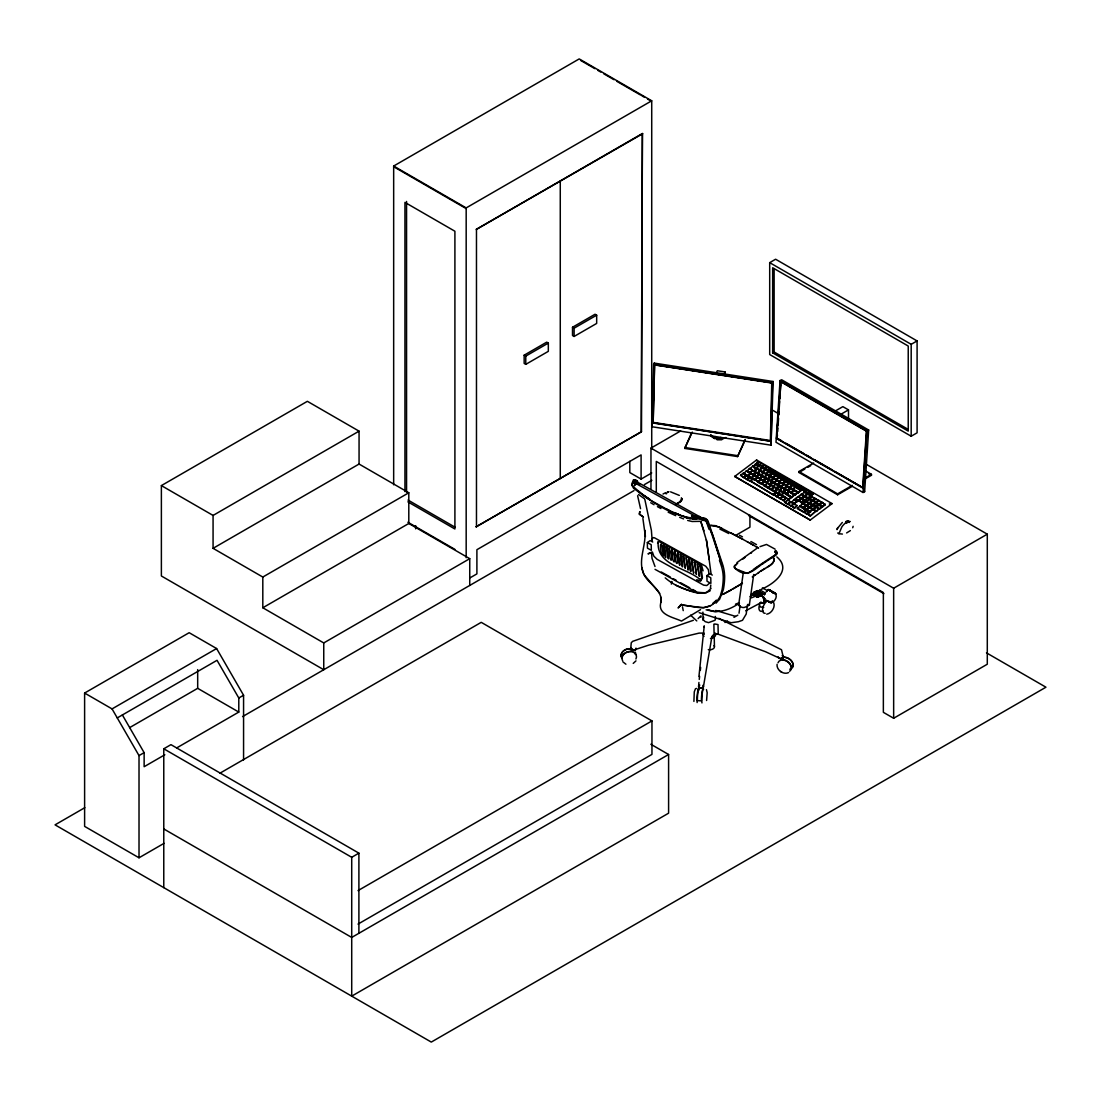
<?xml version="1.0" encoding="UTF-8"?>
<svg xmlns="http://www.w3.org/2000/svg" width="1101" height="1101" viewBox="0 0 1101 1101"><rect width="100%" height="100%" fill="white"/><g stroke="black" fill="none" stroke-linecap="round" stroke-linejoin="round"><path stroke-width="1.5" d="M641.181 431.537L642.406 133.51L641.498 431.716L476.155 526.801L641.498 431.716M682.469 606.802L683.226 610.628M653.65 364.238L652.164 426.789L771.044 445.176L773.108 381.496L654.242 363.11L653.65 364.238L772.53 382.625L773.108 381.496M652.7 422.949L654.2 364.472L772.186 382.721L770.7 441.198L652.7 422.949L654.242 363.11M654.517 365.147L653.154 422.619L654.627 364.926L771.746 383.038L770.383 440.51L653.265 422.399M771.044 445.176L772.53 382.625M698.915 682.455L698.612 686.198M631.313 648.255L631.203 649.907L632.552 651.035L629.043 651.489A7.404 5.698 -17 0 0 621.872 658.219L621.115 655.728A7.404 5.698 -17 0 1 628.079 649.012L631.781 648.53M763.406 598.765L763.186 597.981L765.209 599.109L763.048 597.127M780.045 380.561L775.999 442.258L863.019 492.491L864.629 491.72L868.675 430.023L781.655 379.776L780.045 380.561L867.065 430.794L863.019 492.491M863.28 488.293L776.577 438.583L780.664 380.974M780.967 381.552L776.577 438.583M777.457 434.895L776.921 438.391L862.978 487.729M777.678 431.564L777.898 428.234M778.118 424.89L778.558 418.229M778.779 414.884L778.999 411.554M779.219 408.223L779.646 401.548M779.866 398.218L780.086 394.887M780.306 391.543L780.747 384.882M862.661 487.881L866.377 431.193L868.675 430.023M862.95 488.459L866.721 431L780.348 381.125M630.763 647.994L631.258 642.778L632.648 641.346L693.369 620.29M698.929 676.551L704.241 625.863L704.268 627.364M777.072 664.33C776.343 669.986 783.499 675.174 788.633 672.573M699.259 679.413L699.603 676.413M753.703 574.488L749.396 604.655M710.434 588.058L710.792 585.044M700.305 670.44L700.649 667.467M842.416 534.068L838.934 533.696L841.962 526.705A16.928 7.748 -68.6 0 1 846.408 522.356L848.073 521.489M739.019 613.202L740.092 605.674M747.607 604.435L746.189 614.097L742.473 620.303L738.344 621.735L731.078 622.726L699.149 612.679M749.148 604.188A1.596 0.812 8.4 0 1 749.162 605.055A21.992 11.271 8.4 0 1 743.932 607.532L742.253 607.422A9.235 4.721 8.4 0 1 738.592 605.316L743.395 571.983M706.594 700.484L707.172 692.694L706.443 689.625M703.649 617.289L703.264 619.725L705.135 621.625L708.549 622.643L714.728 620.372M671.362 584.122L671.816 581.479L671.527 582.966M702.41 520.429L702.878 518.488L633.46 479.967L632.814 481.811L702.933 520.36A10.611 6.056 -63.9 0 1 706.636 522.383L709.044 529.32M852.725 527.723L853.137 526.319M660.972 597.237L661.247 602.412M837.476 528.342L842.334 522.466M837.421 528.521L837.049 529.622L837.723 527.627M652.026 539.311L653.099 537.605L654.572 537.852L705.796 566.272L708.356 569.657L709.099 574.557M845.582 522.851C845.54 519.232 851.472 521.695 847.068 522.424C844.206 523.292 849.683 519.411 849.215 522.493M846.586 523.278L846.903 522.562M635.566 654.531L634.644 652.907M715.911 373.803L717.329 370.748L725.036 371.932L725.036 375.29M745.143 440.276L737.574 456.585L684.739 448.41L691.621 432.652M684.739 448.41L692.309 432.101M723.618 374.987L725.036 371.932M737.574 456.585L745.143 439.34M635.786 482.83L634.327 485.706L637.094 482.747M772.186 382.721L654.077 364.692M770.7 441.198L652.824 422.715M639.626 511.882L639.53 514.236L643.039 516.699M762.374 595.063L761.644 595.49M738.358 604.766L738.578 604.449A21.992 11.258 8.4 0 1 739.129 604.064M635.951 660.875L633.226 663.394M634.823 481.316L631.685 485.128C651.228 502.868 677.597 520.69 705.135 518.378M736.376 564.304L734.587 566.038L734.601 567.965C746.574 578.878 752.726 570.827 763.117 563.354M681.547 604.243L678.106 607.972L681.395 604.463M716.379 600.458C707.764 612.872 692.061 605.399 680.487 604.876L703.553 607.793L710.489 605.605M640.08 511.593L639.186 514.057L643.411 517.167M716.297 600.224L712.622 603.802L714.742 601.986M711.012 588.457L706.36 592.737C691.648 592.93 676.454 587.59 665.224 577.874M709.223 583.461L706.828 585.526L703.649 585.14L657.104 559.322L653.829 556.115L652.37 551.973M756.69 567.414L755.74 568.13M736.913 562.625L756.58 548.573M766.062 591.966L767.08 591.251M734.725 476.444L756.58 459.998L832.095 503.611L810.24 520.057L734.725 476.444L810.24 520.057M746.877 479.527L743.904 477.146L746.877 479.527L749.423 476.816L746.547 475.164L743.547 477.614L740.574 475.219L743.216 473.237L746.189 475.618M743.67 472.893L748.019 476.072L743.767 473.623L746.313 470.911L767.232 482.981L764.686 485.692M746.863 471.297L749.409 468.572L769.048 480.587L766.076 478.192L763.53 480.917L766.172 478.921M749.96 468.957L752.506 466.246L798.28 492.739L800.922 490.757L795.596 487.014L793.05 489.725M755.699 464.65L753.056 466.631L755.589 463.92L758.575 466.301L755.589 463.92M756.731 463.053L758.328 461.856L761.204 463.521L759.704 465.448L756.731 463.053L759.704 465.448M756.841 463.782L758.328 461.856M743.547 477.614L746.079 474.889M749.74 472.948L752.272 470.237L752.382 470.967M755.933 468.283L758.465 465.572M759.607 464.718L761.204 463.521M750.098 472.48L752.74 470.499L755.713 472.893L753.07 474.875L750.098 472.48L750.194 473.21M756.387 468.558L758.933 465.833L761.906 468.228M747.923 475.343L750.565 473.361L750.662 474.091L746.313 470.911M754.116 470.691L756.759 468.696L754.213 471.421L749.864 468.228M748.377 475.618L751.02 473.623L753.992 476.017L753.896 475.288L751.364 477.999L748.377 475.618L751.254 477.27M754.57 470.953L757.213 468.971L754.68 471.682L754.57 470.953L757.543 473.347L760.089 470.622L757.447 472.618M761.906 466.04L763.502 464.842L766.31 466.466L764.81 468.393L761.906 466.04L764.81 468.393M762.016 466.769L763.502 464.842M746.781 478.811L749.423 476.816M752.974 474.146L755.603 472.164L755.713 472.893M759.263 470.21L761.796 467.498M747.235 479.073L750.208 481.454L747.235 479.073L749.877 477.077L752.85 479.472L749.877 477.077M756.167 473.155L753.538 475.137L756.07 472.425L759.043 474.806L758.947 474.077L756.401 476.802L759.401 474.352L756.869 477.063L756.759 476.334L759.745 478.729L762.277 476.004L759.635 477.999M759.731 470.485L762.264 467.76L765.236 470.155M747.345 479.802L749.987 477.806M751.818 478.261L754.35 475.549L754.46 476.279M758.011 473.609L760.543 470.898L763.53 473.279L763.42 472.549L760.887 475.26M764.713 467.664L766.31 466.466M765.154 467.925L766.75 466.728L769.558 468.338L768.058 470.265L765.154 467.925L768.058 470.265M765.264 468.654L766.75 466.728M750.111 480.724L752.754 478.742M763.062 472.398L762.952 471.682L765.924 474.063L768.567 472.081L765.594 469.687L762.594 472.136L765.14 469.425M750.469 480.999L753.208 478.935L776.191 492.202L773.549 494.996L750.469 480.999L773.549 494.996M754.584 479.196L757.227 477.215L754.694 479.926L751.722 477.545M767.961 469.535L769.558 468.338M758.025 481.853L760.557 479.128L758.025 481.853L755.052 479.458L757.694 477.476L757.791 478.206M761.341 475.536L763.874 472.811L766.86 475.205L766.75 474.476L764.218 477.187M768.402 469.797L769.998 468.599L772.806 470.223L771.319 472.15L768.402 469.797L771.319 472.15M765.828 473.334L768.47 471.352M760.089 478.261L762.732 476.279L765.718 478.66L763.076 480.642L760.089 478.261L760.199 478.99M766.282 473.595L768.925 471.613L771.897 473.994L769.269 475.99L766.282 473.595L766.392 474.325L768.925 471.613M771.209 471.421L772.806 470.223M758.383 481.385L761.025 479.403L763.998 481.784L763.888 481.054L761.355 483.779L758.383 481.385L761.259 483.05M764.672 477.462L767.218 474.737L770.191 477.132L770.081 476.403L767.548 479.114L770.549 476.664L773.521 479.045L770.879 481.041L767.906 478.646L768.003 479.375L770.645 477.394M771.663 471.668L773.246 470.471L776.054 472.095L774.567 474.022L771.663 471.668L774.567 474.022M771.76 472.398L773.246 470.471M762.965 479.912L765.608 477.93L765.718 478.66M769.159 475.26L771.801 473.265M772.255 473.54L769.723 476.251L772.255 473.54L775.242 475.921M774.457 473.292L776.054 472.095M761.823 484.041L764.355 481.33L764.452 482.059M783.1 476.829L780.196 474.49L778.256 476.155L775.462 474.545L776.948 472.618L779.852 474.958L776.948 472.618M775.462 474.545L777.058 473.334M766.406 482.568L768.938 479.857M772.599 477.917L775.132 475.192M766.86 482.844L769.406 480.119L782.371 488.28L779.398 485.899L776.866 488.61L779.508 486.628M773.053 478.178L775.599 475.467L778.572 477.848M770.783 480.311L773.425 478.329L773.521 479.045M783.995 493.331L771.017 485.169L768.03 487.619L765.044 485.238L767.686 483.243L770.659 485.637M771.347 481.302L773.879 478.591L776.852 480.972L776.755 480.242L774.209 482.967L777.21 480.518L780.182 482.899L777.554 484.894L774.567 482.499L774.677 483.229M778.256 476.155L779.756 474.228M786.348 478.715L783.444 476.361L781.517 478.027L778.71 476.416L780.196 474.49M769.64 483.766L772.269 481.784L769.737 484.495L766.764 482.114M775.93 479.83L778.462 477.118M772.833 482.775L770.205 484.757L772.737 482.045L775.71 484.426L775.613 483.697L773.067 486.422L776.067 483.972L779.04 486.353L776.398 488.349L773.425 485.954L773.535 486.683M776.384 480.105L778.93 477.38L781.903 479.775M768.03 487.619L770.562 484.908M781.517 478.027L783.004 476.1M779.26 481.756L781.793 479.045M779.618 481.302L782.26 479.307L785.233 481.701L782.591 483.683L779.618 481.302L779.728 482.032M771.25 488.816L773.893 486.835L771.361 489.546L768.374 487.165L771.361 489.546M777.444 484.165L780.086 482.169L780.182 482.899M780.65 483.16L778.008 485.156L780.54 482.431L783.527 484.825L783.417 484.096L780.884 486.807L783.884 484.357L781.338 487.082L781.242 486.353L784.215 488.734L786.747 486.023L784.105 488.004M784.655 479.183L781.861 477.559L784.765 479.912L786.252 477.985M785.109 479.444L786.706 478.247L789.5 479.857L788.013 481.784L785.109 479.444L788.013 481.784M776.301 487.619L778.944 485.624L779.04 486.353M782.494 482.954L785.137 480.972M785.701 481.963L783.059 483.945L785.591 481.233L788.564 483.628L785.591 481.233M774.581 490.743L777.223 488.761L777.334 489.491L774.347 487.096L771.718 489.078L774.691 491.473L777.691 489.023L775.145 491.734L778.022 493.399L775.049 491.005L775.145 491.734M787.903 481.054L789.5 479.857M788.811 481.577L790.394 480.38L793.202 481.99L791.715 483.917L788.811 481.577L791.715 483.917M779.742 490.262L782.274 487.55M785.935 485.61L788.467 482.899M788.908 482.307L790.394 480.38M773.439 494.266L776.191 492.202M773.907 494.459L776.549 492.477L779.412 494.143L776.879 496.854L773.907 494.459L776.879 496.854M780.1 489.807L782.728 487.812L785.715 490.206L783.072 492.188L780.1 489.807L780.196 490.537M786.389 485.871L788.922 483.16L791.908 485.541M774.003 495.189L776.549 492.477M777.925 492.67L780.554 490.674L780.664 491.404M778.379 492.931L781.352 495.326L778.379 492.931L781.022 490.95L781.118 491.679M784.573 488.28L787.215 486.284L790.188 488.679L787.545 490.661L784.573 488.28L784.669 488.995L787.311 487.014M791.605 483.188L793.202 481.99M792.059 483.449L793.642 482.252L796.45 483.876L794.963 485.802L792.059 483.449L794.963 485.802M776.769 496.124L779.412 494.143M782.962 491.459L785.605 489.477M789.266 487.537L791.798 484.812M777.237 496.386L780.21 498.781L777.237 496.386L779.88 494.404L782.852 496.785M786.073 489.739L783.527 492.464L786.073 489.739L795.183 495.078L797.73 492.353L795.183 495.078M789.72 487.798L792.266 485.087L795.239 487.468M781.256 494.597L783.898 492.601M787.449 489.931L790.078 487.949L790.188 488.679M781.71 494.858L784.352 492.876L791.536 497.019L789.004 499.73L781.71 494.858L789.004 499.73M788.013 490.922L790.546 488.211L793.518 490.592L793.422 489.862L790.876 492.587M794.853 485.073L796.45 483.876M795.307 485.321L796.904 484.123L799.698 485.747L798.211 487.674L795.307 485.321L798.211 487.674M780.114 498.051L782.742 496.056M786.293 493.386L788.935 491.404L786.403 494.115L783.43 491.734M792.596 489.463L795.128 486.738M780.568 498.313L783.21 496.331L786.086 497.982L783.54 500.707L780.568 498.313L783.54 500.707M786.761 493.661L789.403 491.665L786.857 494.377L786.761 493.661L792.087 497.404L794.633 494.693L791.991 496.675M791.344 492.849L793.876 490.138L797.826 493.083M798.101 486.945L799.698 485.747M798.555 487.206L800.152 486.009L802.946 487.619L801.459 489.546L798.555 487.206L801.459 489.546M798.652 487.936L800.152 486.009M783.444 499.978L786.086 497.982M801.349 488.816L802.946 487.619M784.944 502.056L787.587 500.06L790.449 501.726L787.917 504.437L784.944 502.056L787.917 504.437M788.894 499.001L791.536 497.019M798.28 492.739L800.826 490.028M802.257 489.339L803.84 488.142L806.648 489.752L805.161 491.679L802.257 489.339L805.161 491.679M785.041 502.785L787.587 500.06M802.354 490.069L803.84 488.142M787.821 503.707L790.449 501.726M805.051 490.95L806.648 489.752M788.275 503.969L791.247 506.364L788.275 503.969L790.917 501.987L793.89 504.368M791.481 502.373L794.014 499.661L796.89 501.313L794.344 504.038M795.376 498.629L798.019 496.647L800.895 498.299L798.349 501.01L795.376 498.629L798.349 501.01M801.115 494.308L798.583 497.033L801.115 494.308L807.873 498.285L810.515 496.29L807.542 493.909L805.01 496.62M801.679 494.693L804.212 491.982L807.184 494.363M805.505 491.211L807.102 490.014L809.896 491.638L808.409 493.565L805.505 491.211L808.409 493.565M795.486 499.359L798.019 496.647M791.151 505.634L793.793 503.652M794.358 504.643L794.248 503.308L796.89 501.313M798.253 500.294L800.895 498.299M801.349 497.955L803.991 495.973L801.445 498.684L798.473 496.303M804.542 496.358L807.088 493.647M808.299 492.835L809.896 491.638M791.605 505.896L794.248 503.914L797.124 505.565L794.578 508.29L791.605 505.896L794.578 508.29M801.693 502.937L804.225 500.226L801.693 502.937L798.707 500.556L801.349 498.56L804.776 500.611L807.322 497.9L804.776 500.611M801.913 498.959L804.446 496.234L804.556 496.964M808.753 493.097L810.35 491.886L813.144 493.509L811.657 495.436L808.753 493.097L811.657 495.436M798.817 501.285L801.349 498.56M794.482 507.561L797.124 505.565M807.873 498.285L810.419 495.56M811.547 494.707L813.144 493.509M806.882 514.167L803.895 511.786L806.882 514.167L809.414 511.456L806.538 509.791L803.537 512.24L797.33 508.662L799.877 505.951L806.18 510.258L801.225 507.396M803.303 507.988L805.836 505.276L803.303 507.988L800.331 505.607L802.973 503.625L809.276 507.933M806.07 501.285L803.524 504.01L806.07 501.285L812.373 505.607M809.166 498.959L806.62 501.671L809.166 498.959L822.598 506.777L825.227 504.795L822.254 502.4L819.722 505.111M809.62 498.615L812.263 496.634L815.235 499.014L812.593 500.996L809.62 498.615L809.717 499.345L812.263 496.634M806.634 509.914L803.771 508.263L808.932 502.951L806.4 505.662M809.4 502.606L812.029 500.611L809.496 503.336L806.524 500.941M812.483 500.281L815.125 498.285M803.771 508.263L806.304 505.538M806.758 505.194L809.4 503.212L806.868 505.923L806.758 505.194L809.634 506.859L809.744 508.194M809.854 502.868L812.497 500.886L809.964 503.597L809.854 502.868L812.731 504.533L812.841 505.868M815.69 499.276L813.047 501.272L815.593 498.547L818.566 500.941L815.593 498.547M803.537 512.24L806.083 509.529M809.51 512.185L806.648 510.52L806.538 509.185L809.18 507.203M809.634 506.859L812.277 504.877M812.731 504.533L815.373 502.538L815.469 503.267M815.924 502.923L818.47 500.212M806.992 509.46L809.978 511.841L806.992 509.46L809.634 507.465L812.607 509.859M810.198 507.85L818.924 500.473L821.897 502.868L818.924 500.473M804.005 512.515L806.648 510.52M815.827 502.813L813.295 505.524L813.185 504.795L816.061 506.446L816.171 507.795M806.772 513.438L809.414 511.456M809.868 511.112L812.51 509.13M813.075 510.121L812.965 508.786L815.607 506.79L813.061 509.515M816.061 506.446L818.704 504.464L816.158 507.176M812.731 505.139L819.502 509.102L822.13 507.121L819.268 505.455L819.158 504.12L821.8 502.139M810.212 516.094L815.841 511.043L810.212 516.094L807.226 513.713L812.965 509.391L816.405 511.442L818.938 508.717L816.405 511.442M813.529 509.777L816.061 507.066M816.625 507.451L819.158 504.726M807.336 514.442L810.776 511.841M819.502 509.102L822.034 506.391L822.13 507.121M822.598 506.777L825.131 504.065M846.917 522.548L845.94 522.122L848.059 521.2M850.385 530.613L846.614 532.939M767.067 600.623L764.7 602.316L763.819 601.022M752.286 570.579L747.373 573.387L739.349 570.304M647.347 542.559L651.214 544.706L651.324 550.321L647.443 548.174L647.347 542.559L650.154 540.605L652.742 542.036M706.897 575.617L710.778 577.764L710.888 583.379L707.007 581.232L706.897 575.617L709.718 573.649L712.306 575.08M767.177 566.987C770.452 565.364 777.499 560.409 772.558 556.748M765.154 568.336L760.901 571.185M776.026 554.876L777.251 553.404L776.907 552.151M758.245 572.947C762.511 568.419 778.159 564.799 772.751 556.858M700.525 609.651L681.478 621.074C674.142 617.523 658.026 614.964 660.614 603.458C663.697 591.361 651.021 585.471 645.392 576.979C635.965 562.473 646.879 545.917 644.814 530.324M754.722 575.286L758.85 572.548M761.231 589.324C773.907 584.039 792.39 569.905 776.824 556.9M752.244 576.924L755.245 574.942M681.065 500.859L682.152 499.372L681.299 497.941L682.235 499.345L680.955 500.872M757.116 592.035L750.056 596.618M750.689 553.308L751.57 552.757M773.865 556.143L777.278 553.28L776.659 551.835M742.446 583.241L723.247 594.347M742.033 583.53L733.252 588.87M739.459 603.114C730.555 609.197 718.953 614.138 708.273 609.706M393.663 484.798L393.663 166.045L579.209 58.917L651.723 100.797L651.723 448.96M393.663 166.045L466.177 207.91L651.723 100.797M642.406 133.51L476.155 229.49L642.736 133.689M469.742 585.443L469.742 558.661L323.749 642.943L323.749 669.725L161.379 575.988L161.379 485.596L307.372 401.315L359.064 431.152L359.064 464.044L213.071 548.326L213.071 515.433L359.064 431.152M524.159 355.183L546.715 342.15L548.326 343.085L548.326 351.343L525.769 364.362L524.159 363.426L524.159 355.183L525.769 356.105L548.326 343.085M572.506 327.272L595.063 314.239L596.673 315.175L596.673 323.433L574.116 336.452L572.506 335.516L572.506 327.272L574.116 328.194L596.673 315.175M769.695 262.644L775.599 259.23L917.092 340.925L917.092 432.817L911.188 436.23L769.695 354.536L769.695 262.644L911.188 344.324L917.092 340.925M262.809 577.048L408.801 492.766L408.801 523.484L262.809 607.766L262.809 577.048L213.071 548.326M164.049 843.338L139.015 857.789L84.612 826.383L84.612 693.052L189.166 632.703L216.608 648.544L243.569 695.24L243.569 759.965M84.612 693.052L112.054 708.906L216.608 648.544M117.257 717.921L217.035 660.311L238.793 697.993L238.793 712.072L176.669 747.937M772.654 352.843L908.229 431.11L908.229 346.031L772.654 267.749L772.654 352.843L774.127 351.99L908.242 429.418M129.657 727.61L197.685 688.331L238.793 712.072M650.966 489.174L650.966 448.107L680.693 430.945M139.015 857.789L139.015 755.603L144.135 752.644L122.376 714.962M238.793 697.993L243.569 695.24M163.774 887.626L163.774 748.79L170.958 744.648L358.898 853.151L358.898 933.304M470.196 577.75L476.898 573.882L476.898 549.702L641.099 454.906L641.099 479.086L651.723 472.948M164.833 754.763L144.135 766.723L144.135 752.644M84.818 807.68L55.05 824.855L431.289 1042.083L1045.95 687.203L986.468 652.865M242.578 716.6L633.997 490.606M644.415 484.591L651.861 480.297M834.558 411.43L842.857 406.641L848.499 409.889L848.499 418.27M840.201 414.678L848.499 409.889M219.952 773.191L481.233 622.34L651.957 720.907L651.957 754.391L358.018 924.097M852.325 486.298L837.613 494.789L798.941 472.467L798.941 471.531L813.653 463.039M798.941 472.467L804.831 469.067M807.762 467.361L810.708 465.668M736.555 534.893L749.932 527.173L749.932 515.199M798.941 471.531L837.613 493.867L852.325 485.362M865.565 477.724L871.455 474.325L871.455 475.26L865.565 478.66M731.05 590.164L721.086 595.09M724.953 622.505L727.527 621.019M163.774 748.79L351.714 857.294L358.898 853.151M358.018 890.613L651.957 720.907M650.966 448.107L893.654 588.237L987.294 534.178L987.294 664.22L893.654 718.265L883.36 712.333L883.36 592.531L656.292 461.429L656.292 492.243M351.714 857.294L351.714 996.144L668.596 813.185L668.596 754.502L351.714 937.446L163.774 828.943M733.968 617.344L737.821 615.156M745.68 610.794L761.479 602.412L762.374 603.21L763.97 602.054A2.34 1.459 -1.1 0 0 764.534 601.256A2.477 1.541 -1.1 0 0 763.722 599.949M760.02 546.633L766.489 544.445L775.104 549.138M763.695 607.463L760.282 606.94A1.982 1.239 -1.1 0 1 760.392 606.183M663.008 494.019L665.733 492.642M698.089 618.638L700.91 615.872L700.938 617.234M710.255 590.742C699.163 597.251 686.102 589.021 675.615 585.182M712.98 636.612L711.59 637.286L712.361 636.97M699.809 685.111C694.662 688.235 706.374 689.487 702.851 685.345M666.05 493.854L666.779 493.523M754.873 591.829L760.282 594.994L754.639 591.815M759.552 589.792L765.112 592.889M758.231 596.852L757.419 597.32L751.488 594.1M760.626 595.82L758.782 596.742M735.454 604.215L738.303 603.073M751.171 597.939L755.465 596.219M651.448 552.509L648.007 553.872L651.462 552.344L652.026 558.386L654.999 566.492M713.792 436.987L715.182 436.519M696.506 688.428L695.46 688.786L694.277 691.868L693.905 701.42M769.379 589.985L775.751 593.645L768.539 589.668M711.053 435.06L715.086 438.102L723.742 438.473M848.541 521.406L850.302 521.53M766.75 614.165C772.255 613.45 776.866 604.71 772.255 600.761M632.814 481.811L633.309 481.715A10.611 5.23 -58.2 0 1 633.736 481.688M719.627 611.041L715.155 611.771L706.126 609.83M829.342 503.969L832.095 503.611M700.938 521.337L692.089 521.489L687.657 520.443M717.178 438.597L721.65 438.597M717.054 439.781L721.774 439.781M769.668 590.274L775.971 594.003M696.259 515.984L691.469 515.956L697.126 516.149M692.474 519.163L695.708 519.287M684.739 447.474L737.574 455.649M670.605 491.858L679.317 495.395M715.76 610.463L735.385 616.312M685.056 517.195L689.9 518.695M682.895 516.149L690.368 518.571M760.378 602.798C762.002 604.174 766.461 602.178 763.86 600.32M676.042 513.575L680.556 515.378M679.634 517.305L683.597 518.901M625.905 664.206L622.96 661.921M711.053 435.432L715.086 438.102M710.613 435.501L714.852 438.707M675.725 515.653L668.156 512.199M675.519 513.094L679.909 515.185M772.985 591.994L775.021 593.122M721.843 528.329L715.265 525.631L710.434 525.356L719.022 526.939L742.872 539.297M772.599 591.925L774.622 593.04M768.87 589.572L775.462 593.37M730.803 532.829L747.896 542.077M667.11 509.254L670.027 510.781M771.085 590.92L769.241 589.709M757.571 590.659L763.076 593.659M762.594 593.866L757.034 590.769M756.057 594.058L758.85 595.613L753.277 592.517M739.418 535.224L742.459 536.861M657.435 506.653L660.93 508.538M774.113 593.301C779.522 594.898 773.301 605.495 769.186 601.573L771.223 602.701L766.599 600.458M750.937 541.527L756.483 544.61M747.221 541.706L758.025 547.775M768.113 589.682L770.149 590.81L768.003 589.558M762.415 587.851L767.493 590.673M757.103 590.865L762.663 593.948M756.621 591.072L762.181 594.155L756.552 590.976M755.671 591.485L761.231 594.568L755.603 591.388M755.19 591.691L760.75 594.774L755.121 591.595M760.254 595.297L764.066 597.403M754.24 592.104L759.8 595.201L754.171 592.021M768.374 601.518L770.397 602.646L765.993 600.224M699.988 564.056L660.022 541.871L658.247 541.871L657.586 543.22L658.178 541.926C656.402 564.607 684.987 567.662 698.681 578.369A8.161 3.922 49.2 0 0 701.543 579.264M661.261 572.011L670.261 577.007M673.261 578.672L676.262 580.337M680.762 582.842L689.763 587.824M692.763 589.489L695.749 591.154M655.04 569.341L698.048 593.205M749.272 542.834L753.813 545.38M757.502 590.563L760.364 592.2M755.947 546.591L758.575 548.092M580.612 60.417L594.884 68.661M597.829 70.354L600.774 72.06M603.706 73.753L613.986 79.685M616.932 81.391L640.438 94.961M641.855 95.773L644.663 97.397M647.484 99.035L650.306 100.659M560.271 181.293L560.271 478.605M780.637 381.703L866.377 431.193M393.663 166.719L466.177 208.598M772.888 410.384L778.847 413.825M865.193 463.686L987.294 534.178M865.51 470.884L871.455 474.325M868.483 473.54L871.455 475.26M778.724 439.079L781.682 440.785M786.114 443.345L803.854 453.598M806.813 455.305L811.244 457.865M814.203 459.571L831.943 469.81M834.888 471.517L860.019 486.023M773.356 471.2L776.15 472.824M789.61 480.587L786.706 478.247M790.504 481.109L793.298 482.72M796.546 484.591L793.642 482.252M799.808 486.477L796.904 484.123M800.248 486.738L803.056 488.349M803.95 488.872L806.758 490.482M813.254 494.239L810.35 491.886M775.352 473.815L778.159 475.426M781.407 477.297L778.613 475.687L778.71 476.416M769.035 472.343L771.897 473.994M785.233 481.701L782.26 479.307M800.922 490.757L795.596 487.014M812.359 497.363L815.235 499.014M825.227 504.795L822.254 502.4M752.96 465.902L755.823 467.567M756.291 467.829L759.167 469.48M759.621 469.755L762.498 471.407M769.627 475.522L772.489 477.187M772.957 477.449L775.82 479.1M776.288 479.375L779.164 481.027M782.949 483.215L785.825 484.88M786.279 485.142L789.156 486.807M789.623 487.069L792.486 488.734M792.954 488.995L798.184 492.009M801.569 493.964L804.446 495.629M804.9 495.89L807.776 497.556M812.951 500.542L815.827 502.194M819.158 504.12L816.281 502.469L816.392 503.198M819.612 504.396L822.488 506.047M754.02 467.787L756.855 469.425M809.263 499.689L812.139 501.34M815.937 503.542L818.8 505.194M757.901 472.88L760.777 474.531M761.245 474.806L764.108 476.458M764.576 476.733L767.452 478.385M771.237 480.573L774.113 482.238M777.912 484.426L780.774 486.078M787.903 490.193L790.779 491.858M791.234 492.119L795.087 494.349M801.803 498.23L804.68 499.882M816.515 506.721L819.392 508.373M772.379 482.513L769.406 480.119M785.715 490.206L782.728 487.812M790.807 493.152L794.729 495.409M801.459 499.29L804.322 500.955M806.166 502.015L809.042 503.68M746.767 470.567L749.63 472.219M753.428 474.407L756.304 476.072M763.433 480.187L766.296 481.839M770.094 484.027L772.971 485.692M776.755 487.881L779.632 489.546M798.707 500.556L801.583 502.207M803.427 503.281L806.304 504.932M810.088 507.121L812.965 508.786M813.419 509.047L816.295 510.713M785.894 494.432L791.633 497.748M805.946 506.006L802.973 503.625M796.986 502.042L794.014 499.661M755.052 479.458L757.915 481.123M761.713 483.311L764.589 484.963M765.044 485.238L767.92 486.89M800.331 505.607L803.207 507.258M803.661 507.533L806.538 509.185M771.815 489.807L774.691 491.473M757.626 482.155L760.488 483.807M763.365 485.472L776.288 492.931M776.645 493.207L779.522 494.872M791.371 501.643L794.248 503.308M740.574 475.219L743.45 476.884M797.234 507.933L803.441 511.525M807.226 513.713L810.102 515.364M748.529 515.488L883.855 593.618M641.099 479.086L629.813 472.577L629.813 461.291M359.064 464.044L408.801 492.766M408.031 500.06L455.043 527.214M407.879 501.85L454.906 528.989L454.906 231.238L404.948 202.391L404.948 491.596M407.879 522.232L454.906 549.371M408.801 523.484L469.742 558.661M650.842 744.248L668.596 754.502M161.379 485.596L213.071 515.433M262.809 607.766L323.749 642.943M837.723 533.008L838.934 533.696M650.719 502.758L654.035 504.726M768.457 589.517L770.576 590.797M780.554 671.431L781.669 672.147M642.585 494.583L649.59 499.111M644.925 496.303L650.154 499.73M644.374 498.684L638.47 494.473M699.218 516.397L700.497 517.319M641.704 493.895L643.851 495.505M782.508 655.714C785.632 658.274 778.187 660.105 778.173 656.774M638.635 491.431L640.672 493.083M690.588 615.17L696.782 620.909M775.269 550.514L776.398 551.587M720.687 437.372L721.499 438.184M637.424 481.151L634.506 480.311L632.469 482.142L631.644 484.509L633.612 488.321L647.305 498.464L668.871 510.396L687.01 517.965L694.057 519.135L702.741 518.186L707.035 519.782L722.38 565.928M704.021 634.355L702.245 633.103L699.121 633.103L648.888 645.09L633.529 650.099A2.34 1.459 -1.1 0 1 632.139 650.017A2.477 1.541 -1.1 0 1 631.341 647.581M718.802 618.363L781.517 649.741L783.155 656.581M756.58 459.998L757.763 461.993M659.692 593.356L643.879 574.433L641.732 567.469M112.054 708.906L139.015 755.603M635.993 648.131C637.218 650.76 631.96 651.462 631.107 649.26M700.828 521.681L706.718 541.348L711.012 573.511M701.667 565.556L703.071 570.827M705.837 519.933L712.829 535.485L721.017 562.652M775.599 553.087L775.985 554.188L775.723 553.349M719.448 560.216L721.086 565.102A61.092 34.847 -63.9 0 1 723.013 573.717L723.247 576.828A60.734 32.369 -61 0 1 722.008 590.053L720.192 596.453L715.843 603.073L719.586 599.316L723.371 589.544A62.812 33.484 -61 0 0 724.651 575.864L724.403 572.74A63.046 35.961 -63.9 0 0 722.421 563.767L708.149 521.379A12.689 7.239 -63.9 0 0 702.878 518.488M701.144 522.287L704.007 530.861M863.679 488.486L864.629 491.72M640.548 508.676L637.617 495.739M642.888 518.406L645.379 536.476L644.856 530.517M644.828 499.386L651.393 530.421L652.191 540.894M706.333 539.738L709.182 559.528M807.102 490.014L807.198 490.743M807.542 493.909L807.652 494.638M804.212 491.982L804.308 492.711M799.877 505.951L799.973 506.68M792.266 485.087L792.362 485.816M788.922 483.16L789.032 483.889M790.917 501.987L791.013 502.717M783.444 476.361L783.554 477.091M784.352 492.876L784.462 493.592M783.21 496.331L783.306 497.06M778.93 477.38L779.026 478.109M779.88 494.404L779.976 495.133M775.599 475.467L775.696 476.196M769.998 468.599L770.108 469.329M771.017 485.169L771.127 485.899M765.594 469.687L765.704 470.416M762.264 467.76L762.36 468.489M758.933 465.833L759.029 466.563M753.208 478.935L753.318 479.664M749.409 468.572L749.506 469.301M746.547 475.164L746.643 475.893M743.216 473.237L743.313 473.967M715.333 616.45L715.402 619.725M714.232 636.02L714.439 646.645M702.92 612.115L703.071 620.276M911.188 344.324L911.188 436.23M893.654 588.237L893.654 718.265M837.613 493.867L837.613 494.789M774.127 268.603L774.127 351.99M574.116 328.194L574.116 336.452M525.769 356.105L525.769 364.362M476.472 229.682L476.472 526.994M466.177 207.91L466.177 557.712M415.669 525.631L415.669 528.852M406.558 201.455L406.558 492.367M197.685 669.601L197.685 688.331M725.862 437.496A9.111 5.257 0 0 1 710.613 435.129M633.46 479.967A12.689 6.262 -58.2 0 1 637.617 481.522M719.889 529.099A215.755 78.928 16 0 1 728.752 533.517M762.745 563.808A148.002 19.226 -39.4 0 1 775.599 555.331M739.088 570.318A44.742 8.959 18.5 0 1 734.986 568.295M735.289 568.295A3.399 2.147 -9 0 1 734.973 565.35M753.098 569.616A149.75 17.946 -38.8 0 1 774.87 555.11M735.069 565.542A159.507 111.022 -78.8 0 1 737.642 563.299M742.721 559.184A159.507 111.022 -78.8 0 1 745.349 557.216M675.876 504.616A158.255 51.252 -48.1 0 1 680.679 501.712M676.716 503.639A160.017 50.426 -47.6 0 1 680.776 501.23M715.086 632.951A6.179 3.853 -1.1 0 1 710.462 638.484M703.993 636.447A6.179 3.853 -1.1 0 1 703.993 633.047M699.121 687.052A2.34 1.459 -1.1 0 1 698.832 686.212M698.915 687.038A2.477 1.541 -1.1 0 0 702.892 687.272A2.34 1.459 -1.1 0 0 703.484 686.474L711.934 636.461L714.095 634.066L713.875 624.184L714.769 623.992L718.017 624.57L718.21 633.873L714.976 633.818L715.774 633.763A4.707 3.11 7 0 1 718.155 634.176L765.36 651.654L779.838 658.343A2.34 1.459 -1.1 0 0 781.228 658.426A2.477 1.541 -1.1 0 0 782.866 656.127A2.34 1.459 -1.1 0 0 782.26 655.687M621.762 657.82A7.404 5.698 -17 0 1 624.694 649.948A7.404 5.698 -17 0 1 634.341 650.581M635.318 652.136A7.404 5.698 -17 0 1 635.594 653.994M622.657 660.779A7.404 5.698 -17 0 1 629.07 651.723A7.404 5.698 -17 0 1 635.924 658.99M714.012 645.571A4.665 2.918 -1.1 0 1 713.255 648.75A4.665 2.918 -1.1 0 1 708.301 649.631M697.153 702.562A7.404 0.881 -85.6 0 1 697.58 692.075A7.404 0.881 -85.6 0 1 699.025 690.052M701.943 702.92A7.404 0.881 -85.6 0 1 702.232 693.492A7.404 0.881 -85.6 0 1 703.635 689.322M765.14 613.326A7.404 3.895 -61.5 0 1 762.676 608.481A7.404 3.895 -61.5 0 1 767.342 600.774M763.103 610.904A7.404 3.895 -61.5 0 1 759.098 609.39A7.404 3.895 -61.5 0 1 760.75 602.151M778.022 662.788A7.404 5.257 35.5 0 1 787.738 661.839A7.404 5.257 35.5 0 1 789.623 671.293M782.343 657.572A7.404 5.257 35.5 0 1 792.197 661.687A7.404 5.257 35.5 0 1 789.761 669.229M702.342 577.213L700.731 580.736L696.52 580.241L700.731 580.736L702.342 577.213M698.295 690.217L698.268 690.341A7.404 0.881 -85.6 0 0 697.373 700.594L701.433 700.897A7.404 0.881 -85.6 0 1 702.355 690.52C705.08 687.657 697.084 687.079 698.295 690.217M783.306 657.545L781.352 659.155L784.793 660.091A7.404 5.257 35.5 0 1 791.481 667.633L793.16 665.279A7.404 5.257 35.5 0 0 786.293 657.682L783.031 656.815L783.306 657.545M764.493 594.334L764.259 594.994L764.782 593.673L764.493 594.334M663.421 545.215C663.669 557.271 668.156 565.13 664.467 546.151L663.421 545.215M666.215 546.757L668.445 558.923L667.261 547.692L666.215 546.757M663.339 555.592C660.751 556.872 659.265 540.811 661.66 544.596L663.339 555.592M669.023 548.312C669.876 568.047 674.748 559.817 669.023 548.312M671.816 549.867C672.601 569.768 677.899 561.496 671.816 549.867M674.624 551.422C675.408 571.323 680.693 563.038 674.624 551.422M680.225 554.532C680.473 566.588 684.96 574.447 681.258 555.468L680.225 554.532M683.019 556.088L685.249 568.254L684.065 557.023L683.019 556.088M688.62 559.198C688.868 571.254 693.355 579.112 689.666 560.134L688.62 559.198M694.222 562.294L696.438 574.461L695.268 563.23L694.222 562.294M699.823 565.405L701.378 576.704L702.424 577.64L700.855 566.341L699.823 565.405M680.968 500.171L680.446 501.024L680.968 500.171M764.741 593.508L764.287 594.223L764.741 593.508M775.778 550.982L774.884 551.986L775.778 550.982M639.722 483.697L638.525 484.275L639.722 483.697M677.803 553.046L679.647 565.143L677.803 553.046M686.198 557.698L688.042 569.809L686.198 557.698M691.8 560.808L693.644 572.905L691.8 560.808M697.401 563.918L699.245 576.016L697.401 563.918M650.085 553.046C647.443 554.106 651.93 552.289 650.072 553.032M667.99 491.927L667.165 492.216L668.94 491.693L667.99 491.927M698.447 517.346L692.57 517.842L703.278 517.952L698.447 517.346M699.809 564.207L697.222 562.9L701.323 565.859L699.809 564.207M774.086 592.944L772.173 591.925L774.196 593.054M761.644 594.279L758.933 592.82L761.644 594.279M759.25 595.311L756.538 593.852L759.25 595.311M758.3 595.724L755.589 594.279L758.369 595.82M757.818 595.93L755.107 594.485L757.818 595.93M754.969 595.517L752.189 593.976L757.763 597.059L754.969 595.517M773.618 593.067L771.718 592.035L773.618 593.067M771.677 602.591L769.64 601.476L771.801 602.674"/></g></svg>
